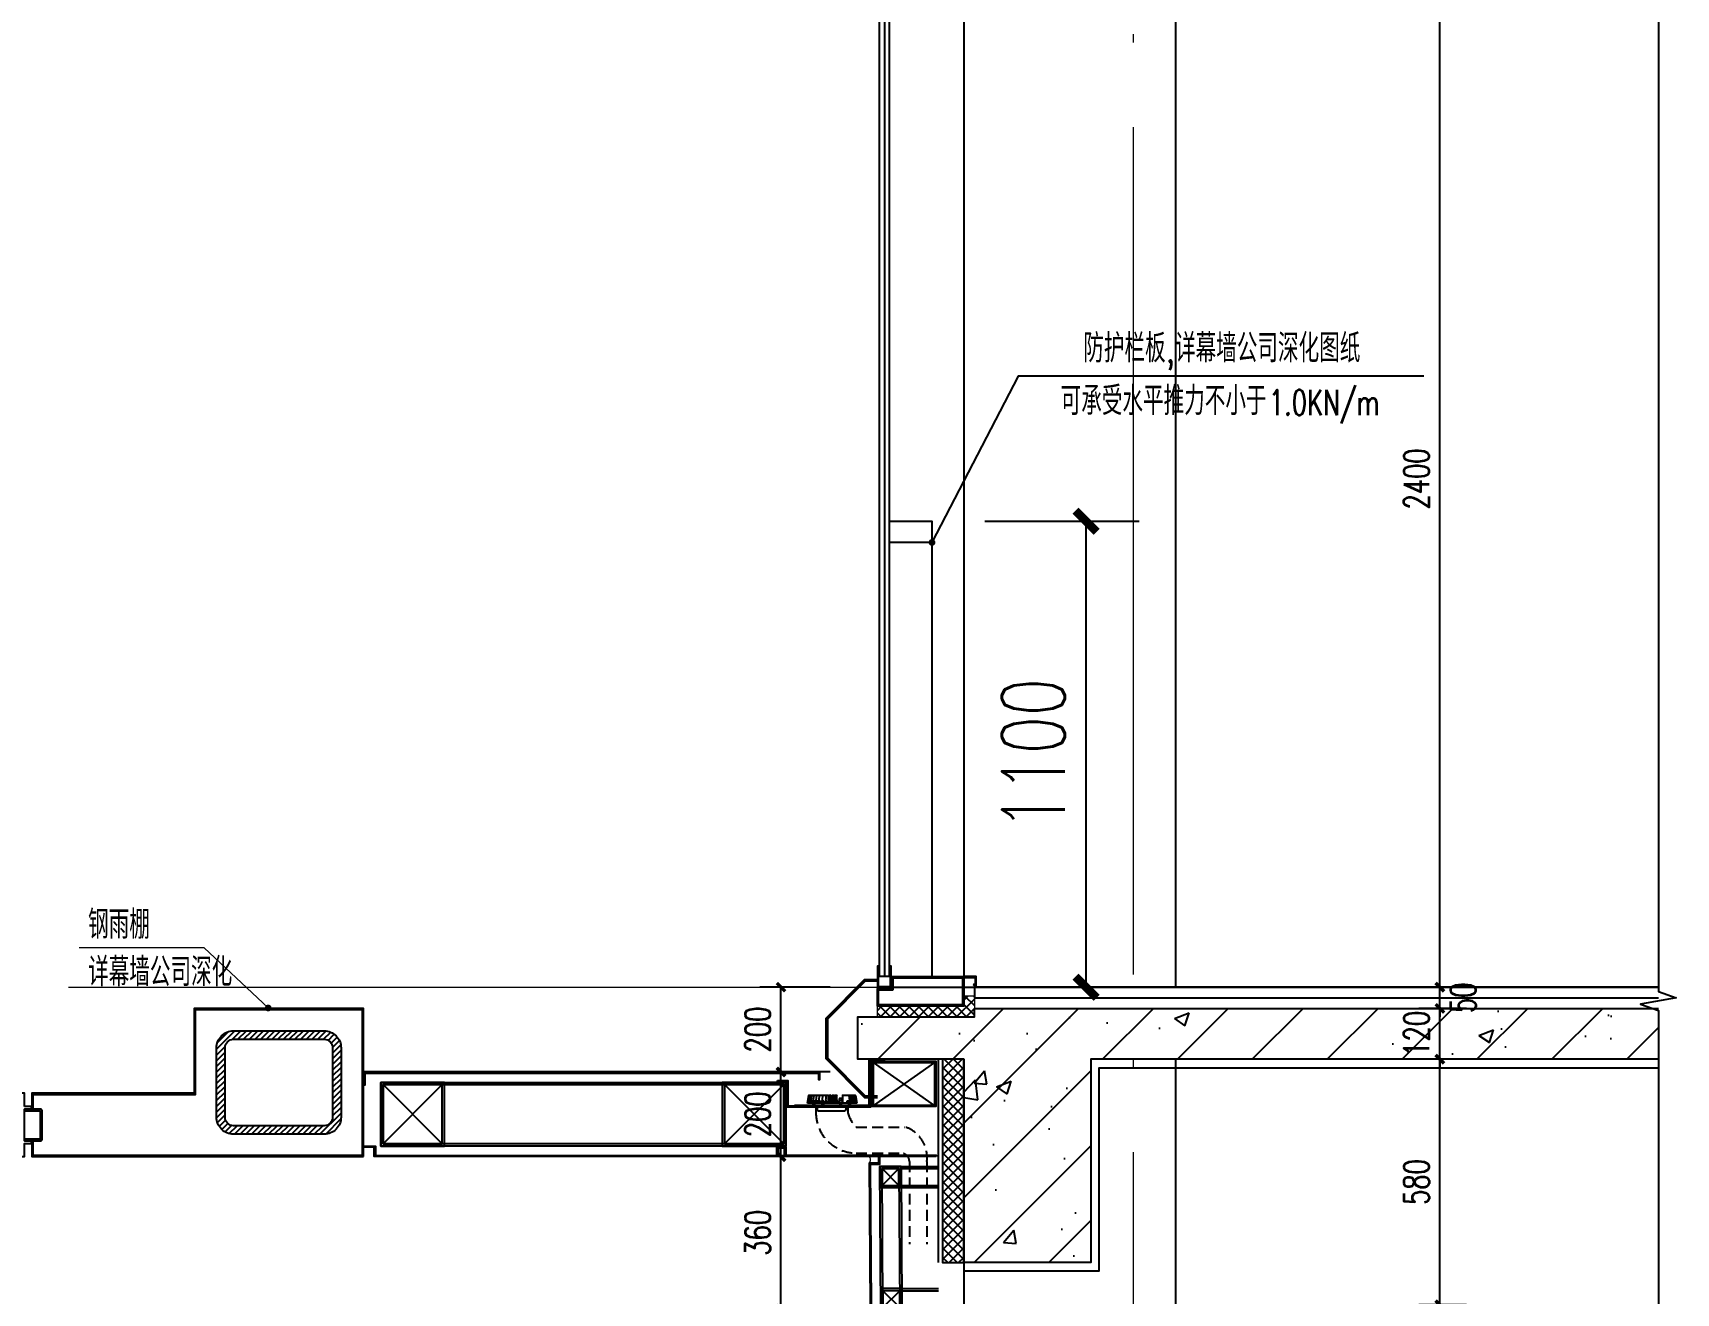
# Model space of a CAD drawing. Header units: millimetres. Extents: x -13830 to 215738, y -24143 to 193994.
# Drawn here: x 201977 to 205856, y 59006 to 61982 of the extents above; entities that cross this region are included whole.
import ezdxf

# ---------------------------------------------------------------- set-up
doc = ezdxf.new("R2010")
doc.units = ezdxf.units.MM
doc.header["$LTSCALE"] = 100
for name, pattern in [('CENTER2', [28.575, 19.05, -3.175, 3.175, -3.175]), ('DASH', [0.35, 0.25, -0.1]), ('DOTE', [2.42, 2, -0.2, 0.02, -0.2]), ('HIDDEN2', [4.7625, 3.175, -1.5875])]:
    doc.linetypes.add(name, pattern=pattern)
doc.layers.get('0').update_dxf_attribs({"linetype": 'CONTINUOUS'})
doc.layers.get('DEFPOINTS').update_dxf_attribs({"linetype": 'CONTINUOUS'})
for name, color, linetype, lineweight in [('A-_ANOTGRID_E-', 8, 'CENTER2', 5), ('A-DETL-DIMS', 4, 'CONTINUOUS', 18), ('DIM_LEAD', 3, 'CONTINUOUS', 13)]:
    doc.layers.add(name, color=color, linetype=linetype, lineweight=lineweight)
doc.layers.add('A-_FNSH----_H-', color=7, linetype='Continuous', lineweight=13, true_color=0x007d00, plot=False)
doc.layers.add('MCST Section A$0$A-_FNSH----_H-', color=7, linetype='Continuous', lineweight=13, true_color=0x007d00, plot=False)
for name, color, linetype in [('A-_WIND----_E-', 4, 'CONTINUOUS'), ('A-DETL-MCUT', 2, 'CONTINUOUS'), ('A-Fin-Stone', 64, 'CONTINUOUS'), ('A-Line', 143, 'CONTINUOUS'), ('D-HARDWARE', 8, 'CONTINUOUS'), ('D-HATCH', 8, 'CONTINUOUS'), ('D-METAL', 74, 'CONTINUOUS'), ('DIM_SYMB', 3, 'CONTINUOUS'), ('MCST Section A$0$A-_ANOT----_H-', 8, 'CONTINUOUS'), ('MCST Section A$0$D-HARDWARE', 8, 'CONTINUOUS'), ('MCST Section A$0$D-METAL', 74, 'CONTINUOUS'), ('MCST Section B$0$A-_FLOR----_E-', 21, 'CONTINUOUS'), ('MCST Section B$0$A-_WIND----_E-', 4, 'CONTINUOUS'), ('PUB_DIM', 3, 'CONTINUOUS'), ('PUB_HATCH', 8, 'CONTINUOUS'), ('PUB_TEXT', 7, 'CONTINUOUS'), ('RAIL', 163, 'CONTINUOUS'), ('WALL', 2, 'CONTINUOUS'), ('WINDOW', 4, 'CONTINUOUS'), ('面层', 11, 'CONTINUOUS')]:
    doc.layers.add(name, color=color, linetype=linetype)
doc.styles.add('_TCH_DIM', font='SIMPLEX', dxfattribs={"bigfont": 'GBCBIG'})
doc.styles.add('_TCH_DIM_T3', font='SIMPLEX', dxfattribs={"width": 0.705882, "bigfont": 'GBCBIG'})
doc.dimstyles.new('_TCH_ARCH&&20', dxfattribs={"dimtxt": 59.5, "dimasz": 20, "dimexe": 50, "dimexo": 60, "dimgap": 25.25, "dimtad": 1, "dimdec": 0, "dimzin": 0, "dimdsep": 46, "dimtxsty": '_TCH_DIM_T3', "dimblk": 'ARCHTICK', "dimcen": 0.09, "dimclrt": 7, "dimazin": 2, "dimtfac": 1, "dimtdec": 0, "dimtix": 1, "dimtmove": 2, "dimatfit": 3, "dimfxl": 1, "dimtolj": 1, "dimtzin": 0, "dimarcsym": 0})
doc.dimstyles.new('_TCH_ARCH&&50', dxfattribs={"dimtxt": 148.75, "dimasz": 50, "dimexe": 125, "dimexo": 150, "dimgap": 50, "dimtad": 1, "dimdec": 0, "dimzin": 0, "dimdsep": 46, "dimtxsty": '_TCH_DIM_T3', "dimblk": 'ARCHTICK', "dimcen": 0.09, "dimclrt": 7, "dimazin": 2, "dimtfac": 1, "dimtdec": 0, "dimtix": 1, "dimtmove": 2, "dimatfit": 3, "dimfxl": 1, "dimtolj": 1, "dimtzin": 0, "dimarcsym": 0})

# ---------------------------------------------------------------- blocks, each defined once
blk = doc.blocks.new('naiss3')
at = {"layer": 'A-DETL-MCUT', "color": 4}
for points in [[(-250, 0), (250, 0)], [(-250, 0), (-250, -3)], [(-161, 66), (-170, 14)], [(-170, 14), (162, 14)], [(-162, 14), (-154, 66)], [(-75, 70), (-156, 70)], [(-155, 29), (-155, 14)], [(-151, 29), (-155, 29)], [(-153, 14), (-145, 66)], [(-146, 29), (-146, 14)], [(-138, 29), (-146, 29)], [(-140, 14), (-133, 66)], [(-134, 29), (-134, 14)], [(-134, 29), (-123, 29)], [(-125, 14), (-118, 66)], [(-125, 14), (-125, 0)], [(-119, 29), (-119, 14)], [(-119, 29), (-103, 29)], [(-116, 29), (-116, 14)], [(-115, 14), (-115, 0)], [(-103, 29), (-103, 14)], [(-73, 68), (-73, 14)], [(-71, 30), (-71, 14)], [(-71, 30), (-49, 30)], [(-68, 47), (-52, 47)], [(-68, 47), (-68, 30)], [(-65, 14), (-65, 0)], [(-55, 14), (-55, 0)], [(-52, 47), (-52, 30)], [(-49, 30), (-49, 14)], [(-38, 14), (-36, 65)], [(-24, 70), (-31, 70)], [(-22, 68), (-22, 14)], [(-13, 68), (-13, 14)], [(-9, 70), (-11, 70)], [(-7, 68), (-7, 14)], [(7, 68), (7, 14)], [(9, 70), (11, 70)], [(13, 68), (13, 14)], [(22, 68), (22, 14)], [(149, 70), (24, 70)], [(31, 29), (36, 29)], [(31, 29), (31, 14)], [(38, 14), (36, 65)], [(36, 29), (36, 14)], [(51, 29), (51, 14)], [(51, 29), (59, 29)], [(55, 14), (55, 0)], [(62, 14), (59, 65)], [(59, 29), (59, 14)], [(65, 14), (65, 0)], [(70, 29), (70, 14)], [(81, 29), (70, 29)], [(85, 14), (81, 65)], [(81, 29), (81, 14)], [(87, 29), (87, 14)], [(87, 29), (101, 29)], [(106, 14), (100, 66)], [(101, 29), (101, 14)], [(104, 29), (119, 29)], [(115, 14), (115, 0)], [(125, 14), (118, 66)], [(119, 29), (119, 14)], [(123, 29), (134, 29)], [(125, 14), (125, 0)], [(140, 14), (133, 66)], [(134, 29), (134, 14)], [(138, 29), (146, 29)], [(153, 14), (145, 66)], [(146, 29), (146, 14)], [(151, 29), (155, 29)], [(162, 14), (154, 66)], [(155, 29), (155, 14)], [(250, 0), (250, -3)], [(-250, -3), (250, -3)], [(-96, -17), (-96, -26)], [(-82, -40), (82, -40)], [(96, -17), (96, -26)]]:
    blk.add_lwpolyline(points, dxfattribs=at)
for centre, radius, start, end in [((-156, 65), 5, 90, 170.0136), ((-149, 65), 5, 90, 170.4489), ((-140, 65), 5, 90, 170.9855), ((-128, 65), 5, 90, 171.7223), ((-113, 65), 5, 90, 172.6451), ((-75, 68), 2, 0, 90), ((-31, 65), 5, 90, 177.7562), ((-24, 68), 2, 0, 90), ((-11, 68), 2, 90, 180), ((-9, 68), 2, 0, 90), ((9, 68), 2, 90, 180), ((11, 68), 2, 0, 90), ((24, 68), 2, 90, 180), ((31, 65), 5, 2.2438, 90), ((54, 65), 5, 3.6808, 90), ((76, 65), 5, 5.0314, 90), ((95, 65), 5, 6.2652, 90), ((113, 65), 5, 7.3549, 90), ((128, 65), 5, 8.2777, 90), ((140, 65), 5, 9.0145, 90), ((149, 65), 5, 9.5511, 90), ((-110, -17), 14, 0, 90), ((-82, -26), 14, 180, 270), ((82, -26), 14, 270, 0), ((110, -17), 14, 90, 180)]:
    blk.add_arc(centre, radius, start, end, dxfattribs=at)
blk = doc.blocks.new('A$C19D102CC')
at = {"layer": 'MCST Section A$0$A-_ANOT----_H-'}
h = blk.add_hatch(dxfattribs=at)
h.set_pattern_fill('ANSI31', color=256, scale=3)
h.set_pattern_definition([(45, (-513855.472, 185551.817), (-6.73519209, 6.73519209), [])])
edge = h.paths.add_edge_path(flags=16)
edge.add_line((-1724, -53.9), (-1510, -53.9))
edge.add_arc((-1510, -73.9), 20, 360, 450, ccw=False)
edge.add_line((-1490, -73.9), (-1490, -237.9))
edge.add_arc((-1510, -237.9), 20, 270, 360, ccw=False)
edge.add_line((-1510, -257.9), (-1724, -257.9))
edge.add_arc((-1724, -237.9), 20, 180, 270, ccw=False)
edge.add_line((-1744, -237.9), (-1744, -73.9))
edge.add_arc((-1724, -73.9), 20, 450, 540, ccw=False)
edge = h.paths.add_edge_path()
edge.add_line((-1724, -33.9), (-1510, -33.9))
edge.add_arc((-1510, -73.9), 40, 360, 450, ccw=False)
edge.add_line((-1470, -73.9), (-1470, -237.9))
edge.add_arc((-1510, -237.9), 40, 270, 360, ccw=False)
edge.add_line((-1510, -277.9), (-1724, -277.9))
edge.add_arc((-1724, -237.9), 40, 180, 270, ccw=False)
edge.add_line((-1764, -237.9), (-1764, -73.9))
edge.add_arc((-1724, -73.9), 40, 450, 540, ccw=False)
at = {"color": 8, "linetype": 'HIDDEN2', "ltscale": 0.08}
for points in [[(-349, -210.9), (-349, -227.4, 0.414214), (-254, -322.4), (-148.3, -322.4, -0.414214), (-128.3, -342.4), (-128.3, -537.7)], [(-274, -210.9), (-274, -227.4, 0.118635), (-254, -261), (-138.5, -261, -0.358436), (-87.1, -342.4), (-87.1, -537.7)]]:
    blk.add_lwpolyline(points, format="xyb", dxfattribs=at)
at = {"layer": 'D-HARDWARE'}
for p, q in [((-153, -359, 0), (-193, -399, 0)), ((-193, -359, 0), (-153, -399, 0)), ((-151, -647.4, 0), (-191, -687.4, 0)), ((-191, -647.4, 0), (-151, -687.4, 0))]:
    blk.add_line(p, q, dxfattribs=at)
for points in [[(-196, -692.4), (-198, -354), (-148, -354), (-146, -692.4)], [(-198, -404), (-148, -404), (-148, -354), (-198, -354)], [(-191, -687.4), (-193, -359), (-153, -359), (-151, -687.4)], [(-193, -399), (-153, -399), (-153, -359), (-193, -359)], [(-196, -692.4), (-146, -692.4), (-146, -642.4), (-196, -642.4)], [(-191, -687.4), (-151, -687.4), (-151, -647.4), (-191, -647.4)]]:
    blk.add_lwpolyline(points, close=True, dxfattribs=at)
for points in [[(-148, -354), (-62, -354)], [(-148, -359), (-62, -359)], [(-148, -399), (-62, -399)], [(-148, -404), (-62, -404)], [(-146, -642.4), (-60, -642.4)], [(-146, -647.4), (-60, -647.4)], [(-146, -687.4), (-60, -687.4)], [(-146, -692.4), (-60, -692.4)]]:
    blk.add_lwpolyline(points, dxfattribs=at)
at = {"layer": 'D-METAL'}
blk.add_lwpolyline([(-2217, -212.5), (-2217, -180.8), (-2362, -180.8), (-2362, -195.8), (-2232, -195.8), (-2232, -330.8), (-2217, -330.8), (-2217, -299.5), (-2201, -299.5), (-2201, -293.5), (-2217, -293.5), (-2217, -218.5), (-2201, -218.5), (-2201, -212.5)], close=True, dxfattribs=at)
blk.add_lwpolyline([(-2217, -222.5), (-2180, -222.5), (-2180, -289.5), (-2217, -289.5), (-2217, -293.5), (-2179, -293.5, 0.414214), (-2176, -290.5), (-2176, -221.5, 0.414214), (-2179, -218.5), (-2217, -218.5)], format="xyb", close=True, dxfattribs=at)
at = {"layer": 'MCST Section A$0$A-_FNSH----_H-'}
for centre, start, end in [((-430.5, -338.1), 44.0072, 135.9928), ((-230.2, -338.3), 314.0072, 45.9928)]:
    blk.add_arc(centre, 10.4, start, end, dxfattribs=at)
at = {"layer": 'MCST Section A$0$D-HARDWARE'}
for p, q in [((-1231, -160.9, 0), (-1371, -300.9, 0)), ((-1371, -160.9, 0), (-1231, -300.9, 0)), ((-425, -160.9, 0), (-565, -300.9, 0)), ((-565, -160.9, 0), (-425, -300.9, 0))]:
    blk.add_line(p, q, dxfattribs=at)
for points in [[(-69, -108.9), (-213, -209.9)], [(-69, -209.9), (-213, -108.9)]]:
    blk.add_lwpolyline(points, dxfattribs=at)
for points in [[(-420, -305.9), (-1376, -305.9), (-1376, -155.9), (-420, -155.9)], [(-1376, -305.9), (-1226, -305.9), (-1226, -155.9), (-1376, -155.9)], [(-425, -300.9), (-1371, -300.9), (-1371, -160.9), (-425, -160.9)], [(-1371, -300.9), (-1231, -300.9), (-1231, -160.9), (-1371, -160.9)], [(-570, -305.9), (-420, -305.9), (-420, -155.9), (-570, -155.9)], [(-565, -300.9), (-425, -300.9), (-425, -160.9), (-565, -160.9)]]:
    blk.add_lwpolyline(points, close=True, dxfattribs=at)
at = {"layer": 'MCST Section A$0$D-METAL', "color": 8}
for p, q in [((-2362, -195.8), (-2362, -180.8)), ((-2232, -330.8), (-2232, -195.8))]:
    blk.add_line(p, q, dxfattribs=at)
at = {"layer": 'MCST Section A$0$D-METAL'}
for points in [[(-1417, -330.9), (-1417, 19.1), (-1817, 19.1), (-1817, -180.9), (-2200, -180.9), (-2200, -217.5), (-2197, -217.5), (-2197, -183.9), (-1814, -183.9), (-1814, 16.1), (-1420, 16.1), (-1420, -327.9), (-2197, -327.9), (-2197, -294.5), (-2200, -294.5), (-2200, -330.9)], [(-216, -105.9), (-66, -105.9), (-66, -212.9), (-216, -212.9)], [(-213, -108.9), (-69, -108.9), (-69, -209.9), (-213, -209.9)], [(-65, -330.8), (-423, -330.8), (-423, -311.9), (-420, -311.9), (-420, -327.8), (-65, -327.8)], [(-196, -687.4), (-196, -684.4), (-218, -684.4), (-220, -349), (-198, -349), (-198, -332), (-201, -332), (-201, -346), (-223, -346), (-221, -687.4)]]:
    blk.add_lwpolyline(points, close=True, dxfattribs=at)
for points in [[(-1724, -33.9), (-1510, -33.9, -0.414214), (-1470, -73.9), (-1470, -237.9, -0.414214), (-1510, -277.9), (-1724, -277.9, -0.414214), (-1764, -237.9), (-1764, -73.9, -0.414214)], [(-1724, -53.9), (-1510, -53.9, -0.414214), (-1490, -73.9), (-1490, -237.9, -0.414214), (-1510, -257.9), (-1724, -257.9, -0.414214), (-1744, -237.9), (-1744, -73.9, -0.414214)]]:
    blk.add_lwpolyline(points, format="xyb", close=True, dxfattribs=at)
for points in [[(-440, -150.9), (-415, -150.9), (-415, -210.9), (-223, -210.9), (-223, -100.9), (-188, -100.9), (-188, -103.9), (-220, -103.9), (-220, -213.9), (-418, -213.9), (-418, -153.9), (-440, -153.9), (-440, -150.9)], [(-1416, -161.2), (-1413, -161.2), (-1413, -133.9), (-343, -133.9), (-343, -148.9), (-340, -148.9), (-340, -130.9), (-1416, -130.9), (-1416, -161.2)], [(-1416, -308.9), (-1416, -305.9), (-1389, -305.9), (-1389, -327.9), (-441, -327.9), (-441, -307.8), (-420, -307.8), (-420, -310.9), (-438, -310.8), (-438, -330.9), (-1392, -330.9), (-1392, -308.9), (-1416, -308.9)]]:
    blk.add_lwpolyline(points, dxfattribs=at)
at = {"layer": 'A-DETL-DIMS', "xscale": -0.3499999999985448, "yscale": 0.3499999999985448, "zscale": 0.3499999999985448}
blk.add_blockref('naiss3', (-312.2, -209.9), dxfattribs=at)
blk = doc.blocks.new('_ArchTick')
at = {"color": 0, "linetype": 'ByBlock', "const_width": 0.4}
blk.add_lwpolyline([(-0.5, -0.5), (0.5, 0.5)], dxfattribs=at)
blk = doc.blocks.new('*D361')
at = {"layer": 'DEFPOINTS', "color": 0, "transparency": 16777216}
for p in [(203743.1, 59328.8), (203918.9, 59328.8), (203918.9, 58968.7)]:
    blk.add_point(p, dxfattribs=at)
at = {"layer": 'PUB_DIM', "color": 0, "lineweight": -2, "transparency": 16777216}
for p, q in [((203858.9, 59328.8), (203693.1, 59328.8)), ((203743.1, 58968.7), (203743.1, 59328.8)), ((203858.9, 58968.7), (203693.1, 58968.7))]:
    blk.add_line(p, q, dxfattribs=at)
at = {"layer": 'PUB_DIM', "color": 0, "lineweight": -2, "transparency": 16777216, "xscale": 20, "yscale": 20, "zscale": 20}
for p, rotation in [((203743.1, 59328.8), 90), ((203743.1, 58968.7), 270)]:
    blk.add_blockref('_ArchTick', p, dxfattribs=dict(at, rotation=rotation))
at = {"layer": 'PUB_DIM', "color": 7, "transparency": 16777216, "insert": (203688.1, 59148.7), "char_height": 59.5, "attachment_point": 5, "rotation": 90, "style": '_TCH_DIM_T3'}
blk.add_mtext('\\A1;360', dxfattribs=at)
blk = doc.blocks.new('*D362')
at = {"layer": 'DEFPOINTS', "color": 0, "transparency": 16777216}
for p in [(203743.1, 59528.7), (203918.9, 59528.7), (203918.9, 59328.8)]:
    blk.add_point(p, dxfattribs=at)
at = {"layer": 'PUB_DIM', "color": 0, "lineweight": -2, "transparency": 16777216}
for p, q in [((203858.9, 59528.7), (203693.1, 59528.7)), ((203743.1, 59328.8), (203743.1, 59528.7)), ((203858.9, 59328.8), (203693.1, 59328.8))]:
    blk.add_line(p, q, dxfattribs=at)
at = {"layer": 'PUB_DIM', "color": 0, "lineweight": -2, "transparency": 16777216, "xscale": 20, "yscale": 20, "zscale": 20}
for p, rotation in [((203743.1, 59528.7), 90), ((203743.1, 59328.8), 270)]:
    blk.add_blockref('_ArchTick', p, dxfattribs=dict(at, rotation=rotation))
at = {"layer": 'PUB_DIM', "color": 7, "transparency": 16777216, "insert": (203688.1, 59428.7), "char_height": 59.5, "attachment_point": 5, "rotation": 90, "style": '_TCH_DIM_T3'}
blk.add_mtext('\\A1;200', dxfattribs=at)
blk = doc.blocks.new('*D363')
at = {"layer": 'DEFPOINTS', "color": 0, "transparency": 16777216}
for p in [(203743.1, 59728.7), (203918.9, 59728.7), (203918.9, 59528.7)]:
    blk.add_point(p, dxfattribs=at)
at = {"layer": 'PUB_DIM', "color": 0, "lineweight": -2, "transparency": 16777216}
for p, q in [((203858.9, 59728.7), (203693.1, 59728.7)), ((203743.1, 59528.7), (203743.1, 59728.7)), ((203858.9, 59528.7), (203693.1, 59528.7))]:
    blk.add_line(p, q, dxfattribs=at)
at = {"layer": 'PUB_DIM', "color": 0, "lineweight": -2, "transparency": 16777216, "xscale": 20, "yscale": 20, "zscale": 20}
for p, rotation in [((203743.1, 59728.7), 90), ((203743.1, 59528.7), 270)]:
    blk.add_blockref('_ArchTick', p, dxfattribs=dict(at, rotation=rotation))
at = {"layer": 'PUB_DIM', "color": 7, "transparency": 16777216, "insert": (203688.1, 59628.7), "char_height": 59.5, "attachment_point": 5, "rotation": 90, "style": '_TCH_DIM_T3'}
blk.add_mtext('\\A1;200', dxfattribs=at)
blk = doc.blocks.new('*D394')
at = {"layer": 'DEFPOINTS', "color": 0, "transparency": 16777216}
for p in [(205298.5, 62128.7), (205421.7, 62128.7), (205421.7, 59728.7)]:
    blk.add_point(p, dxfattribs=at)
at = {"layer": 'PUB_DIM', "color": 0, "lineweight": -2, "transparency": 16777216}
for p, q in [((205361.7, 62128.7), (205248.5, 62128.7)), ((205298.5, 59728.7), (205298.5, 62128.7)), ((205361.7, 59728.7), (205248.5, 59728.7))]:
    blk.add_line(p, q, dxfattribs=at)
at = {"layer": 'PUB_DIM', "color": 0, "lineweight": -2, "transparency": 16777216, "xscale": 20, "yscale": 20, "zscale": 20}
for p, rotation in [((205298.5, 62128.7), 90), ((205298.5, 59728.7), 270)]:
    blk.add_blockref('_ArchTick', p, dxfattribs=dict(at, rotation=rotation))
at = {"layer": 'PUB_DIM', "color": 7, "transparency": 16777216, "insert": (205243.5, 60928.7), "char_height": 59.5, "attachment_point": 5, "rotation": 90, "style": '_TCH_DIM_T3'}
blk.add_mtext('\\A1;2400', dxfattribs=at)
blk = doc.blocks.new('*D395')
at = {"layer": 'DEFPOINTS', "color": 0, "transparency": 16777216}
for p in [(205298.5, 59728.7), (205421.7, 59728.7), (205421.7, 59678.7)]:
    blk.add_point(p, dxfattribs=at)
at = {"layer": 'PUB_DIM', "color": 0, "lineweight": -2, "transparency": 16777216}
for p, q in [((205298.5, 59728.7), (205298.5, 59748.7)), ((205361.7, 59728.7), (205248.5, 59728.7)), ((205298.5, 59678.7), (205298.5, 59728.7)), ((205361.7, 59678.7), (205248.5, 59678.7)), ((205298.5, 59678.7), (205298.5, 59658.7))]:
    blk.add_line(p, q, dxfattribs=at)
at = {"layer": 'PUB_DIM', "color": 0, "lineweight": -2, "transparency": 16777216, "xscale": 20, "yscale": 20, "zscale": 20}
for p, rotation in [((205298.5, 59728.7), 270), ((205298.5, 59678.7), 90)]:
    blk.add_blockref('_ArchTick', p, dxfattribs=dict(at, rotation=rotation))
at = {"layer": 'PUB_DIM', "color": 7, "transparency": 16777216, "insert": (205353.5, 59703.7), "char_height": 59.5, "attachment_point": 5, "rotation": 90, "style": '_TCH_DIM_T3'}
blk.add_mtext('\\A1;50', dxfattribs=at)
blk = doc.blocks.new('*D396')
at = {"layer": 'DEFPOINTS', "color": 0, "transparency": 16777216}
for p in [(205298.5, 59678.7), (205421.7, 59678.7), (205421.7, 59558.7)]:
    blk.add_point(p, dxfattribs=at)
at = {"layer": 'PUB_DIM', "color": 0, "lineweight": -2, "transparency": 16777216}
for p, q in [((205361.7, 59678.7), (205248.5, 59678.7)), ((205298.5, 59678.7), (205298.5, 59698.7)), ((205298.5, 59558.7), (205298.5, 59678.7)), ((205361.7, 59558.7), (205248.5, 59558.7)), ((205298.5, 59558.7), (205298.5, 59538.7))]:
    blk.add_line(p, q, dxfattribs=at)
at = {"layer": 'PUB_DIM', "color": 0, "lineweight": -2, "transparency": 16777216, "xscale": 20, "yscale": 20, "zscale": 20}
for p, rotation in [((205298.5, 59678.7), 270), ((205298.5, 59558.7), 90)]:
    blk.add_blockref('_ArchTick', p, dxfattribs=dict(at, rotation=rotation))
at = {"layer": 'PUB_DIM', "color": 7, "transparency": 16777216, "insert": (205243.5, 59618.7), "char_height": 59.5, "attachment_point": 5, "rotation": 90, "style": '_TCH_DIM_T3'}
blk.add_mtext('\\A1;120', dxfattribs=at)
blk = doc.blocks.new('*D397')
at = {"layer": 'DEFPOINTS', "color": 0, "transparency": 16777216}
for p in [(205298.5, 59558.7), (205421.7, 59558.7), (205421.7, 58978.7)]:
    blk.add_point(p, dxfattribs=at)
at = {"layer": 'PUB_DIM', "color": 0, "lineweight": -2, "transparency": 16777216}
for p, q in [((205361.7, 59558.7), (205248.5, 59558.7)), ((205298.5, 58978.7), (205298.5, 59558.7)), ((205361.7, 58978.7), (205248.5, 58978.7))]:
    blk.add_line(p, q, dxfattribs=at)
at = {"layer": 'PUB_DIM', "color": 0, "lineweight": -2, "transparency": 16777216, "xscale": 20, "yscale": 20, "zscale": 20}
for p, rotation in [((205298.5, 59558.7), 90), ((205298.5, 58978.7), 270)]:
    blk.add_blockref('_ArchTick', p, dxfattribs=dict(at, rotation=rotation))
at = {"layer": 'PUB_DIM', "color": 7, "transparency": 16777216, "insert": (205243.5, 59268.7), "char_height": 59.5, "attachment_point": 5, "rotation": 90, "style": '_TCH_DIM_T3'}
blk.add_mtext('\\A1;580', dxfattribs=at)
blk = doc.blocks.new('*D412')
at = {"layer": 'DEFPOINTS', "color": 0, "transparency": 16777216}
for p in [(204074.6, 60828.7), (204463.4, 60828.7), (204074.6, 59728.7)]:
    blk.add_point(p, dxfattribs=at)
at = {"layer": 'PUB_DIM', "color": 0, "lineweight": -2, "transparency": 16777216}
for p, q in [((204224.6, 60828.7), (204588.4, 60828.7)), ((204463.4, 59728.7), (204463.4, 60828.7)), ((204224.6, 59728.7), (204588.4, 59728.7))]:
    blk.add_line(p, q, dxfattribs=at)
at = {"layer": 'PUB_DIM', "color": 0, "lineweight": -2, "transparency": 16777216, "xscale": 50, "yscale": 50, "zscale": 50}
for p, rotation in [((204463.4, 60828.7), 90), ((204463.4, 59728.7), 270)]:
    blk.add_blockref('_ArchTick', p, dxfattribs=dict(at, rotation=rotation))
at = {"layer": 'PUB_DIM', "color": 7, "transparency": 16777216, "insert": (204339, 60278.7), "char_height": 148.75, "attachment_point": 5, "rotation": 90, "style": '_TCH_DIM_T3'}
blk.add_mtext('\\A1;1100', dxfattribs=at)

msp = doc.modelspace()

# ---------------------------------------------------------------- hatches: boundary and pattern name
at = {"layer": 'D-HATCH'}
h = msp.add_hatch(dxfattribs=at)
h.set_pattern_fill('ANSI37', color=254, scale=5, style=0)
h.set_pattern_definition([(45, (-147205.42, 441892.647), (-11.22532015, 11.22532015), []), (135, (-147205.42, 441892.647), (-11.22532015, -11.22532015), [])])
h.paths.add_polyline_path([(203970.6, 59683.7), (203970.6, 59658.7), (204199.6, 59658.7), (204199.6, 59708.7), (204174.6, 59708.7), (204174.6, 59683.7)])
h = msp.add_hatch(dxfattribs=at)
h.set_pattern_fill('ANSI37', color=254, scale=10, style=0)
h.set_pattern_definition([(45, (80558.713, 17375), (-11.2253202, 11.2253202), []), (135, (80558.713, 17375), (-11.2253202, -11.2253202), [])])
h.paths.add_polyline_path([(204174.6, 59558.7), (204124.6, 59558.7), (204124.6, 59078.7), (204174.6, 59078.7)])
at = {"layer": 'PUB_HATCH'}
h = msp.add_hatch(dxfattribs=at)
h.set_pattern_fill('钢筋混凝土', color=256, scale=50)
h.set_pattern_definition([(45, (242597.11, 71313.87), (-88.38835, 88.38835), []), (50, (242597.1, 71313.87), (358.63, -31.376), [37.5, -412.5]), (355, (242597.1, 71313.87), (-69.3757, 376.096), [30, -330]), (100.4514, (242627, 71311.26), (289.2547, 344.7198), [31.87, -350.571]), (46.1842, (242597.1, 71413.87), (533.6205, -82.7595), [56.25, -618.75]), (96.6356, (242641.6, 71407), (467.3314, 487.059), [47.805, -525.8565]), (351.1842, (242597.1, 71413.9), (467.331, 487.059), [45, -495]), (21, (242647.1, 71388.87), (298.4535, -201.3094), [37.5, -412.5]), (326, (242647.1, 71388.87), (121.6577, 362.575), [30, -330]), (71.4514, (242671.98, 71372.1), (420.1113, 161.2652), [31.87, -350.571]), (37.5, (242597.11, 71313.87), (6.07993, 166.44693), [0, -326, 0, -335, 0, -331.25]), (7.5, (242597.11, 71313.87), (131.5348, 197.20586), [0, -191, 0, -318.5, 0, -126.25]), (327.5, (242485.61, 71313.87), (266.9112, -11.27744), [0, -125, 0, -390, 0, -517.5]), (317.5, (242435.6, 71313.87), (291.5931, 50.0525), [0, -162.5, 0, -259, 0, -367.5])])
h.paths.add_polyline_path([(205814.3, 59673.7), (205800.1, 59678.7), (204199.6, 59678.7), (204199.6, 59658.7), (203924.6, 59658.7), (203924.6, 59558.7), (204174.6, 59558.7), (204174.6, 59078.7), (204474.6, 59078.7), (204474.6, 59558.7), (205814.3, 59558.7)])

# ---------------------------------------------------------------- linework, layer by layer
at = {"color": 8}
msp.add_line((203987.1, 63190.7), (203987.1, 60755.5), dxfattribs=at)
msp.add_lwpolyline([(203987.1, 61469.8), (203987.1, 59754.7)], dxfattribs=at)
at = {"layer": 'A-_ANOTGRID_E-', "linetype": 'DOTE', "ltscale": 10}
for p, q in [((204574.6, 64178.9), (204574.6, 55278.7)), ((202061.1, 59728.7), (205814.3, 59728.7))]:
    msp.add_line(p, q, dxfattribs=at)
at = {"layer": 'A-_FNSH----_H-'}
msp.add_lwpolyline([(203970.6, 59683.7), (204174.6, 59683.7), (204174.6, 59708.7), (204199.6, 59708.7), (204199.6, 59658.7), (203970.6, 59658.7)], close=True, dxfattribs=at)
at = {"layer": 'A-_WIND----_E-'}
msp.add_lwpolyline([(204003.6, 59726.7), (204003.6, 59778.7), (204000.6, 59778.7), (204000.6, 59729.7), (203973.6, 59729.7), (203973.6, 59778.7), (203970.6, 59778.7), (203970.6, 59726.7), (204003.6, 59726.7)], dxfattribs=at)
msp.add_lwpolyline([(204004.6, 59725.7), (204004.6, 59753.7), (204174.6, 59753.7), (204174.6, 59683.7), (203970.6, 59683.7), (203970.6, 59725.7)], close=True, dxfattribs=at)
at = {"layer": 'A-_WIND----_E-', "color": 8}
msp.add_lwpolyline([(204007.6, 59722.7), (204007.6, 59750.7), (204171.6, 59750.7), (204171.6, 59686.7), (203973.6, 59686.7), (203973.6, 59722.7)], close=True, dxfattribs=at)
at = {"layer": 'A-Fin-Stone'}
msp.add_line((203940.6, 59747.2), (203970.6, 59747.2), dxfattribs=at)
for points in [[(203940.6, 59747.2), (203848.6, 59655.2), (203848.6, 59560.2), (203940.6, 59468.2), (203970.6, 59468.2)], [(203970.6, 59743.2), (203942.2, 59743.2), (203852.6, 59653.6), (203852.6, 59561.9), (203942.2, 59472.2), (203970.6, 59472.2)]]:
    msp.add_lwpolyline(points, dxfattribs=at)
at = {"layer": 'A-Line', "linetype": 'DASH', "ltscale": 5}
msp.add_lwpolyline([(204174.6, 59108.7), (204174.6, 58878.7), (205814.3, 58878.7)], dxfattribs=at)
at = {"layer": 'DIM_LEAD'}
for p, q in [((202381.4, 59821.9), (202086.4, 59821.9)), ((202532.6, 59679.7), (202381.4, 59821.9))]:
    msp.add_line(p, q, dxfattribs=at)
at = {"layer": 'DIM_LEAD', "const_width": 8}
msp.add_lwpolyline([(202535.5, 59677, 1), (202529.7, 59682.4, 1)], format="xyb", close=True, dxfattribs=at)
at = {"layer": 'DIM_SYMB'}
for points in [[(205814.3, 64385.7), (205814.3, 59718.7), (205856.3, 59703.4), (205772.3, 59688.6), (205814.3, 59673.7), (205814.3, 55006.6)], [(205261, 61171.2), (204303.2, 61171.2), (204099.6, 60778.7)]]:
    msp.add_lwpolyline(points, dxfattribs=at)
at = {"layer": 'DIM_SYMB', "const_width": 8}
msp.add_lwpolyline([(204101.4, 60782.3, 1), (204097.7, 60775.2, 1)], format="xyb", close=True, dxfattribs=at)
at = {"layer": 'MCST Section A$0$D-METAL', "ltscale": 0.01}
msp.add_lwpolyline([(204197.1, 59734.2), (204203.9, 59729.7), (204203.9, 59753.7), (204174.6, 59753.7), (204174.6, 59751.7), (204201.9, 59751.7), (204201.9, 59733.2), (204198.1, 59736), (204197.1, 59734.2)], dxfattribs=at)
at = {"layer": 'MCST Section B$0$A-_FLOR----_E-'}
msp.add_lwpolyline([(205814.3, 59728.7), (204199.6, 59728.7), (204199.6, 59703.7), (205814.3, 59703.7)], dxfattribs=at)
at = {"layer": 'MCST Section B$0$A-_WIND----_E-'}
for p, q in [((203974.6, 63190.7), (203974.6, 60755.5)), ((203999.6, 60755.5), (203999.6, 63190.7))]:
    msp.add_line(p, q, dxfattribs=at)
msp.add_lwpolyline([(203974.6, 61469.8), (203974.6, 59754.7), (203999.6, 59754.7), (203999.6, 61469.8)], dxfattribs=at)
at = {"layer": 'RAIL'}
for p, q in [((204174.6, 62608.7), (204174.6, 59728.7)), ((204674.6, 62608.7), (204674.6, 59728.7)), ((203974.6, 59728.7), (205814.3, 59728.7)), ((204174.6, 59558.7), (204174.6, 56128.7)), ((204674.6, 59558.7), (204674.6, 56128.7))]:
    msp.add_line(p, q, dxfattribs=at)
at = {"layer": 'WALL', "color": 1}
msp.add_lwpolyline([(205814.3, 59558.7), (204474.6, 59558.7), (204474.6, 59078.7), (204174.6, 59078.7), (204174.6, 59558.7), (203924.6, 59558.7), (203924.6, 59658.7), (204199.6, 59658.7), (204199.6, 59678.7), (205814.3, 59678.7)], dxfattribs=at)
at = {"layer": 'WINDOW'}
msp.add_line((204099.6, 60778.7), (204099.6, 59753.7), dxfattribs=at)
msp.add_lwpolyline([(204099.6, 60778.7), (203999.6, 60778.7), (203999.6, 60828.7), (204099.6, 60828.7)], close=True, dxfattribs=at)
at = {"layer": '面层'}
msp.add_line((204114.6, 59078.7), (204114.6, 59558.7), dxfattribs=at)
msp.add_lwpolyline([(204174.6, 59558.7), (204124.6, 59558.7), (204124.6, 59078.7), (204174.6, 59078.7)], close=True, dxfattribs=at)
msp.add_lwpolyline([(204174.6, 59058.7), (204494.6, 59058.7), (204494.6, 59538.7), (205814.3, 59538.7)], dxfattribs=at)

# ---------------------------------------------------------------- block references
msp.add_blockref('A$C19D102CC', (204174.6, 59659.6))

# ---------------------------------------------------------------- texts
at = {"layer": 'PUB_TEXT', "style": '_TCH_DIM'}
for s, p in [('防护栏板', (204456.7, 61203.6)), ('详幕墙公司深化图纸', (204673.3, 61203.6)), ('可承受水平推力不小于', (204403.3, 61079.4)), ('钢雨棚', (202107.4, 59842.9)), ('详幕墙公司深化', (202107.4, 59730.9))]:
    msp.add_text(s, height=67.52, dxfattribs=at).set_placement(p)
at = {"layer": 'PUB_TEXT', "style": '_TCH_DIM', "width": 0.705882}
for s, p in [(',', (204653.3, 61203.6)), ('1.0KN/m', (204894.8, 61079.4))]:
    msp.add_text(s, height=59.5, dxfattribs=at).set_placement(p)

# ---------------------------------------------------------------- dimensions: what is measured, and where the dimension line sits
at = {"layer": 'PUB_DIM'}
for p1, p2, distance, dimstyle, picture, middle in [((205421.7, 59728.7), (205421.7, 62128.7), 123.2, '_TCH_ARCH&&20', '*D394', (205243.5, 60928.7)), ((204074.6, 59728.7), (204074.6, 60828.7), -388.8, '_TCH_ARCH&&50', '*D412', (204339, 60278.7)), ((203918.9, 59528.7), (203918.9, 59728.7), 175.8, '_TCH_ARCH&&20', '*D363', (203688.1, 59628.7)), ((205421.7, 59558.7), (205421.7, 59678.7), 123.2, '_TCH_ARCH&&20', '*D396', (205243.5, 59618.7)), ((205421.7, 58978.7), (205421.7, 59558.7), 123.2, '_TCH_ARCH&&20', '*D397', (205243.5, 59268.7)), ((203918.9, 59328.8), (203918.9, 59528.7), 175.8, '_TCH_ARCH&&20', '*D362', (203688.1, 59428.7)), ((203918.9, 58968.7), (203918.9, 59328.8), 175.8, '_TCH_ARCH&&20', '*D361', (203688.1, 59148.7))]:
    dim = msp.add_aligned_dim(p1=p1, p2=p2, distance=distance, dimstyle=dimstyle, dxfattribs=at)
    dim.commit()
    dim.dimension.update_dxf_attribs({"geometry": picture, "text_midpoint": middle})
dim = msp.add_linear_dim(base=(205298.5, 59728.7), p1=(205421.7, 59678.7), p2=(205421.7, 59728.7), angle=90, dimstyle='_TCH_ARCH&&20', dxfattribs=at)
dim.commit()
dim.dimension.update_dxf_attribs({"geometry": '*D395', "text_midpoint": (205353.5, 59703.7), "dimtype": 129})

doc.saveas('drawing.dxf')
